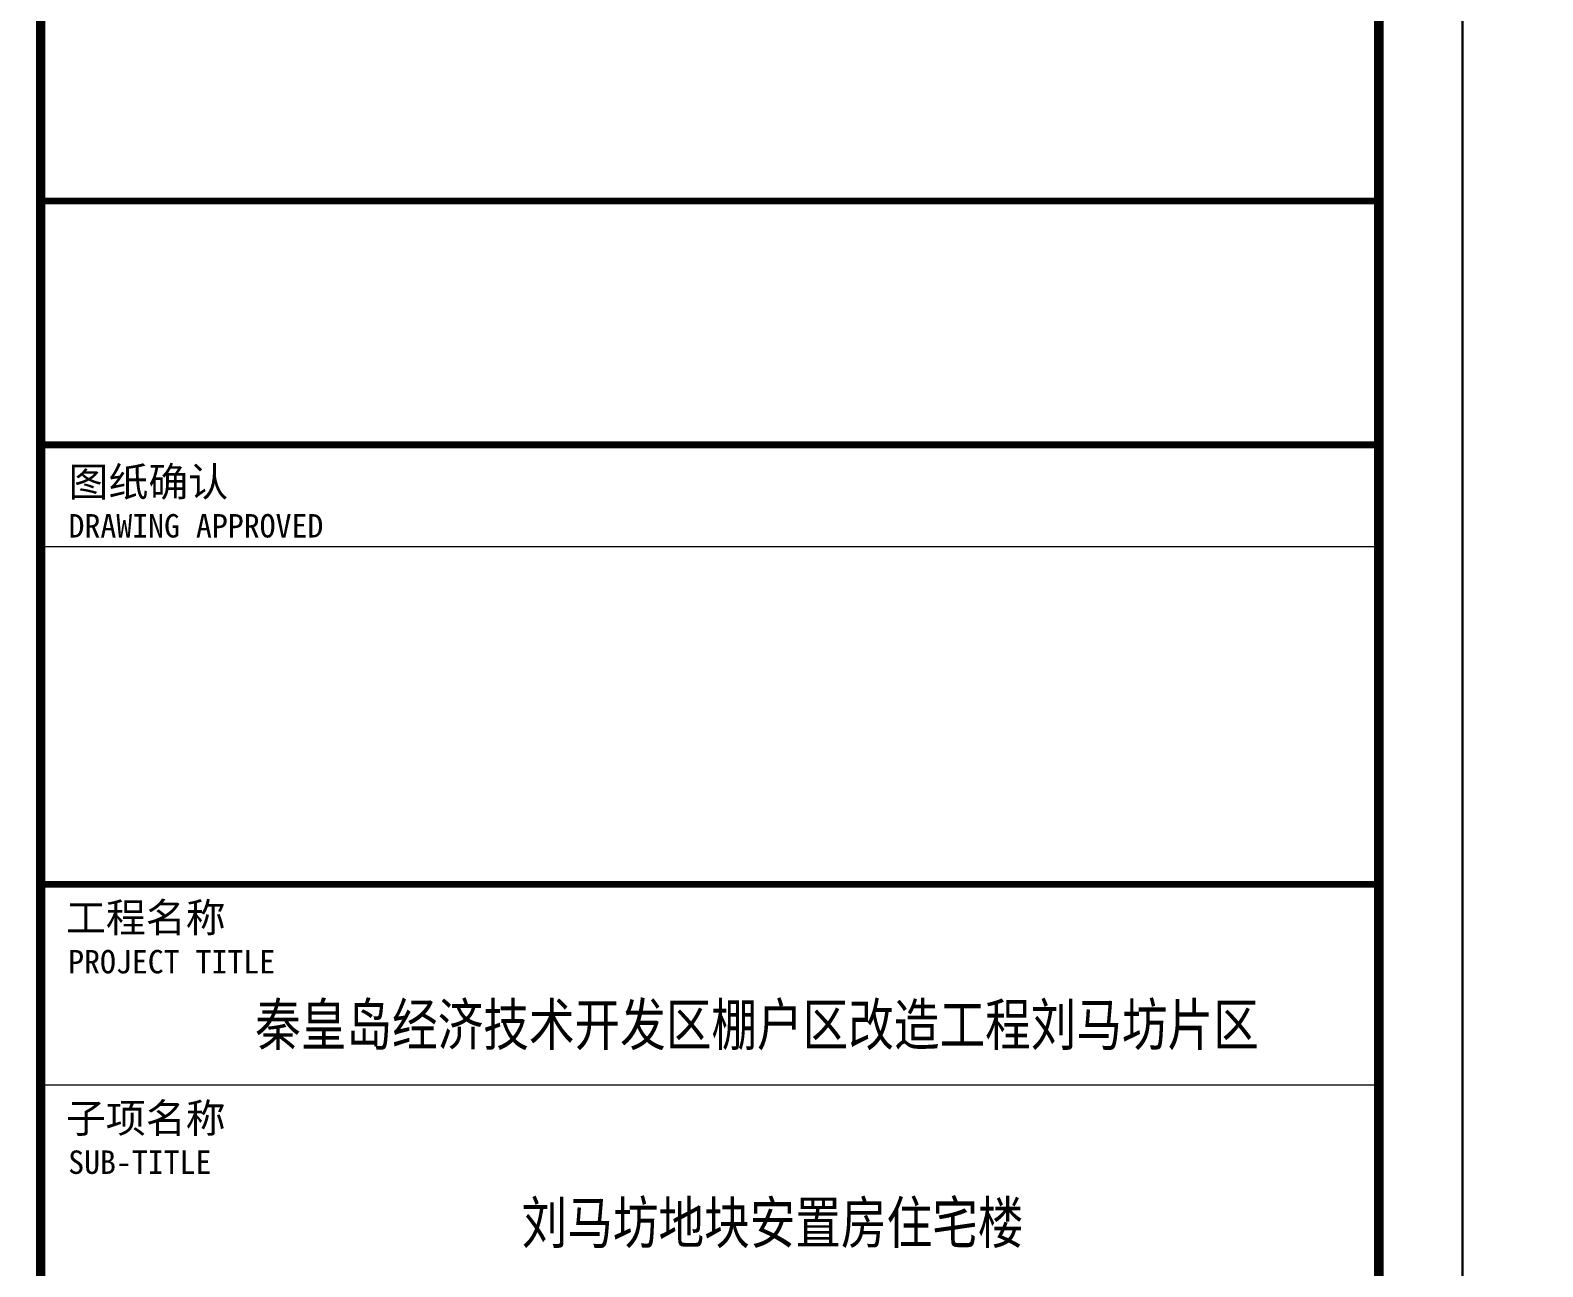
# Model space of a CAD drawing. Extents: x -517763 to -431309, y -403428 to -381056.
# Drawn here: x -446478 to -443765, y -392346 to -390129 of the extents above; entities that cross this region are included whole.
import ezdxf
from ezdxf.enums import TextEntityAlignment as Align

# ---------------------------------------------------------------- set-up
doc = ezdxf.new("R2010")
doc.units = 0
doc.header["$LTSCALE"] = 30
doc.header["$MEASUREMENT"] = 0
for name, color, linetype in [('MyLine', 199, 'Continuous'), ('图框2', 1, 'Continuous'), ('图框名称', 4, 'Continuous'), ('图框签字栏-图框文字', 255, 'Continuous')]:
    doc.layers.add(name, color=color, linetype=linetype)
doc.layers.add('图框线', color=7, linetype='Continuous', lineweight=13)
doc.styles.add('图框签字栏$0$宋体', font='', dxfattribs={"width": 0.8})
doc.styles.add('图签-样式 1', font='arial.ttf', dxfattribs={"width": 0.8})
doc.styles.add('图签-黑体', font='simhei.ttf')
doc.styles.get('图框签字栏$0$宋体').set_extended_font_data('NSimSun')

msp = doc.modelspace()

# ---------------------------------------------------------------- linework, layer by layer
at = {"layer": 'MyLine', "color": 0}
for p, q in [((-446459.8, -394368.4), (-446459.8, -385758.4)), ((-444059, -394368.4), (-444059, -385758.4)), ((-444059, -394368.4), (-444059, -385758.4))]:
    msp.add_line(p, q, dxfattribs=at)
at = {"layer": '图框2', "color": 1}
for points in [[(-456509, -385608.4), (-456509, -394518.4), (-443909, -394518.4), (-443909, -385608.4)], [(-443909, -385608.4), (-443909, -394518.4), (-431309, -394518.4), (-431309, -385608.4)]]:
    msp.add_lwpolyline(points, close=True, dxfattribs=at)
at = {"layer": '图框线'}
for p, q in [((-444059, -394368.4), (-444059, -385758.4)), ((-446459.8, -392019.9), (-444059, -392019.9))]:
    msp.add_line(p, q, dxfattribs=at)
at = {"layer": '图框线', "lineweight": 9}
for p, q in [((-446459.8, -390435.1), (-444059, -390435.1)), ((-446459.8, -391054.4), (-444059, -391054.4))]:
    msp.add_line(p, q, dxfattribs=at)
at = {"layer": '图框线', "const_width": 17}
msp.add_lwpolyline([(-446459.8, -385758.4), (-444059, -385758.4), (-444059, -394368.4), (-446459.8, -394368.4)], close=True, dxfattribs=at)
at = {"layer": '图框线', "lineweight": 9, "const_width": 12.1}
for points in [[(-446459.8, -390435.1), (-444059, -390435.1)], [(-446459.8, -390872.4), (-444059, -390872.4)]]:
    msp.add_lwpolyline(points, dxfattribs=at)
at = {"layer": '图框线', "const_width": 12.1}
msp.add_lwpolyline([(-446459.8, -391660.4), (-444059, -391660.4)], dxfattribs=at)

# ---------------------------------------------------------------- texts
at = {"layer": '图框名称', "color": 2, "linetype": 'Continuous', "style": '图签-样式 1', "width": 0.8}
for s, p in [('秦皇岛经济技术开发区棚户区改造工程刘马坊片区', (-445174.6, -391949.2)), ('刘马坊地块安置房住宅楼', (-445146.7, -392304.3))]:
    msp.add_text(s, height=75, rotation=0, dxfattribs=at).set_placement(p, align=Align.CENTER)
at = {"layer": '图框签字栏-图框文字'}
for s, height, style, p in [('图纸确认', 52.5, '图签-黑体', (-446409.7, -390964.9)), ('DRAWING APPROVED', 42, '图框签字栏$0$宋体', (-446409.7, -391038.5)), ('工程名称', 52.5, '图签-黑体', (-446414.3, -391746.2)), ('PROJECT TITLE', 42, '图框签字栏$0$宋体', (-446410.4, -391820)), ('子项名称', 52.5, '图签-黑体', (-446414.3, -392105.7)), ('SUB-TITLE', 42, '图框签字栏$0$宋体', (-446410.4, -392179.5))]:
    msp.add_text(s, height=height, dxfattribs=dict(at, style=style)).set_placement(p)

doc.saveas('drawing.dxf')
